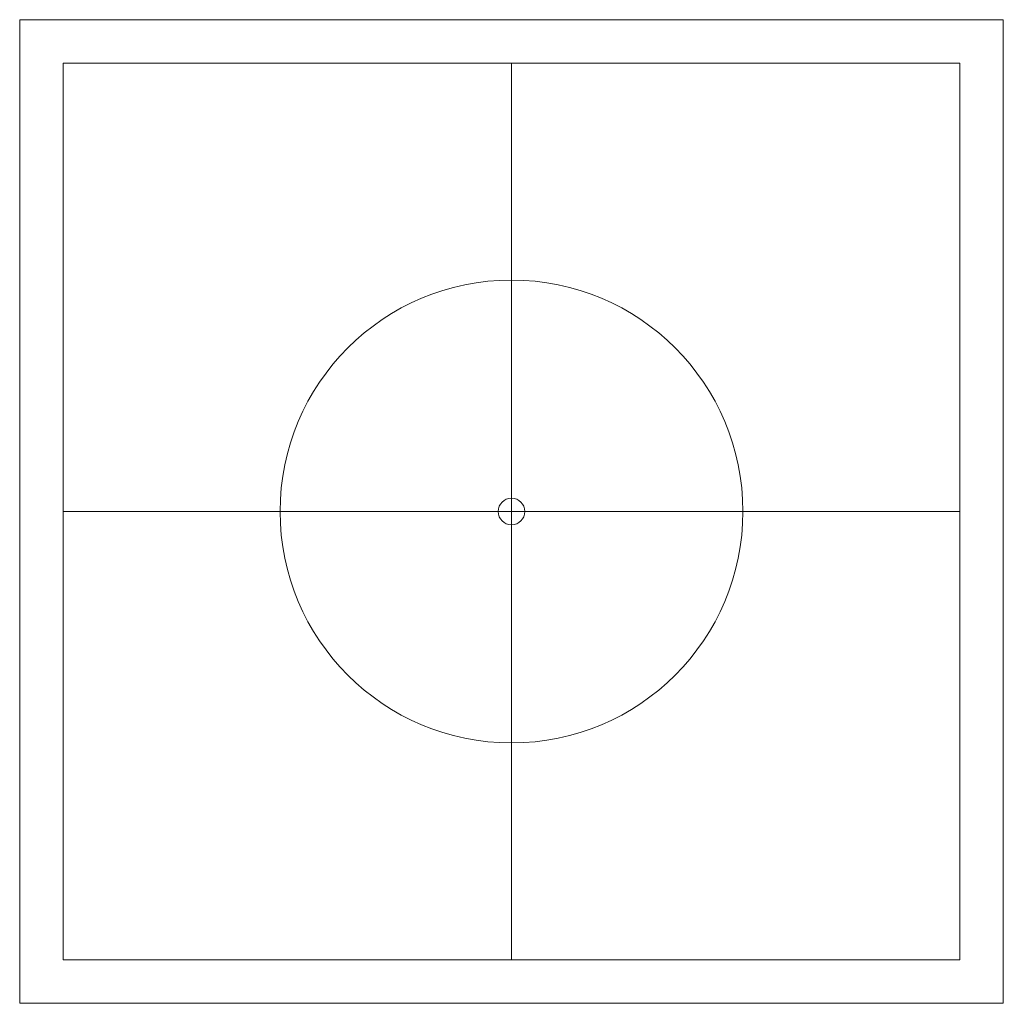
# Model space of a CAD drawing. Extents: x -0.38 to 8.12, y -0.38 to 8.12.
import ezdxf

# ---------------------------------------------------------------- set-up
doc = ezdxf.new("R2010")
doc.units = 0
doc.header["$MEASUREMENT"] = 0
doc.layers.add('outline', color=3, linetype='Continuous')

msp = doc.modelspace()

# ---------------------------------------------------------------- linework, layer by layer
at = {"linetype": 'Continuous', "lineweight": 0, "flags": 128}
msp.add_lwpolyline([(-0.375, -0.375), (8.125, -0.375), (8.125, 8.125), (-0.375, 8.125)], close=True, dxfattribs=at)
for points in [[(3.875, 7.75), (3.875, 0)], [(0, 3.875), (7.75, 3.875)], [(3.875, 3.25), (3.875, 3.4872)]]:
    msp.add_lwpolyline(points, dxfattribs=at)
at = {"linetype": 'Continuous', "lineweight": 0}
for radius in [2, 0.1149]:
    msp.add_circle((3.875, 3.875), radius, dxfattribs=at)
at = {"layer": 'outline', "linetype": 'Continuous', "lineweight": 0, "flags": 128}
msp.add_lwpolyline([(0, 0), (7.75, 0), (7.75, 7.75), (0, 7.75)], close=True, dxfattribs=at)

doc.saveas('drawing.dxf')
